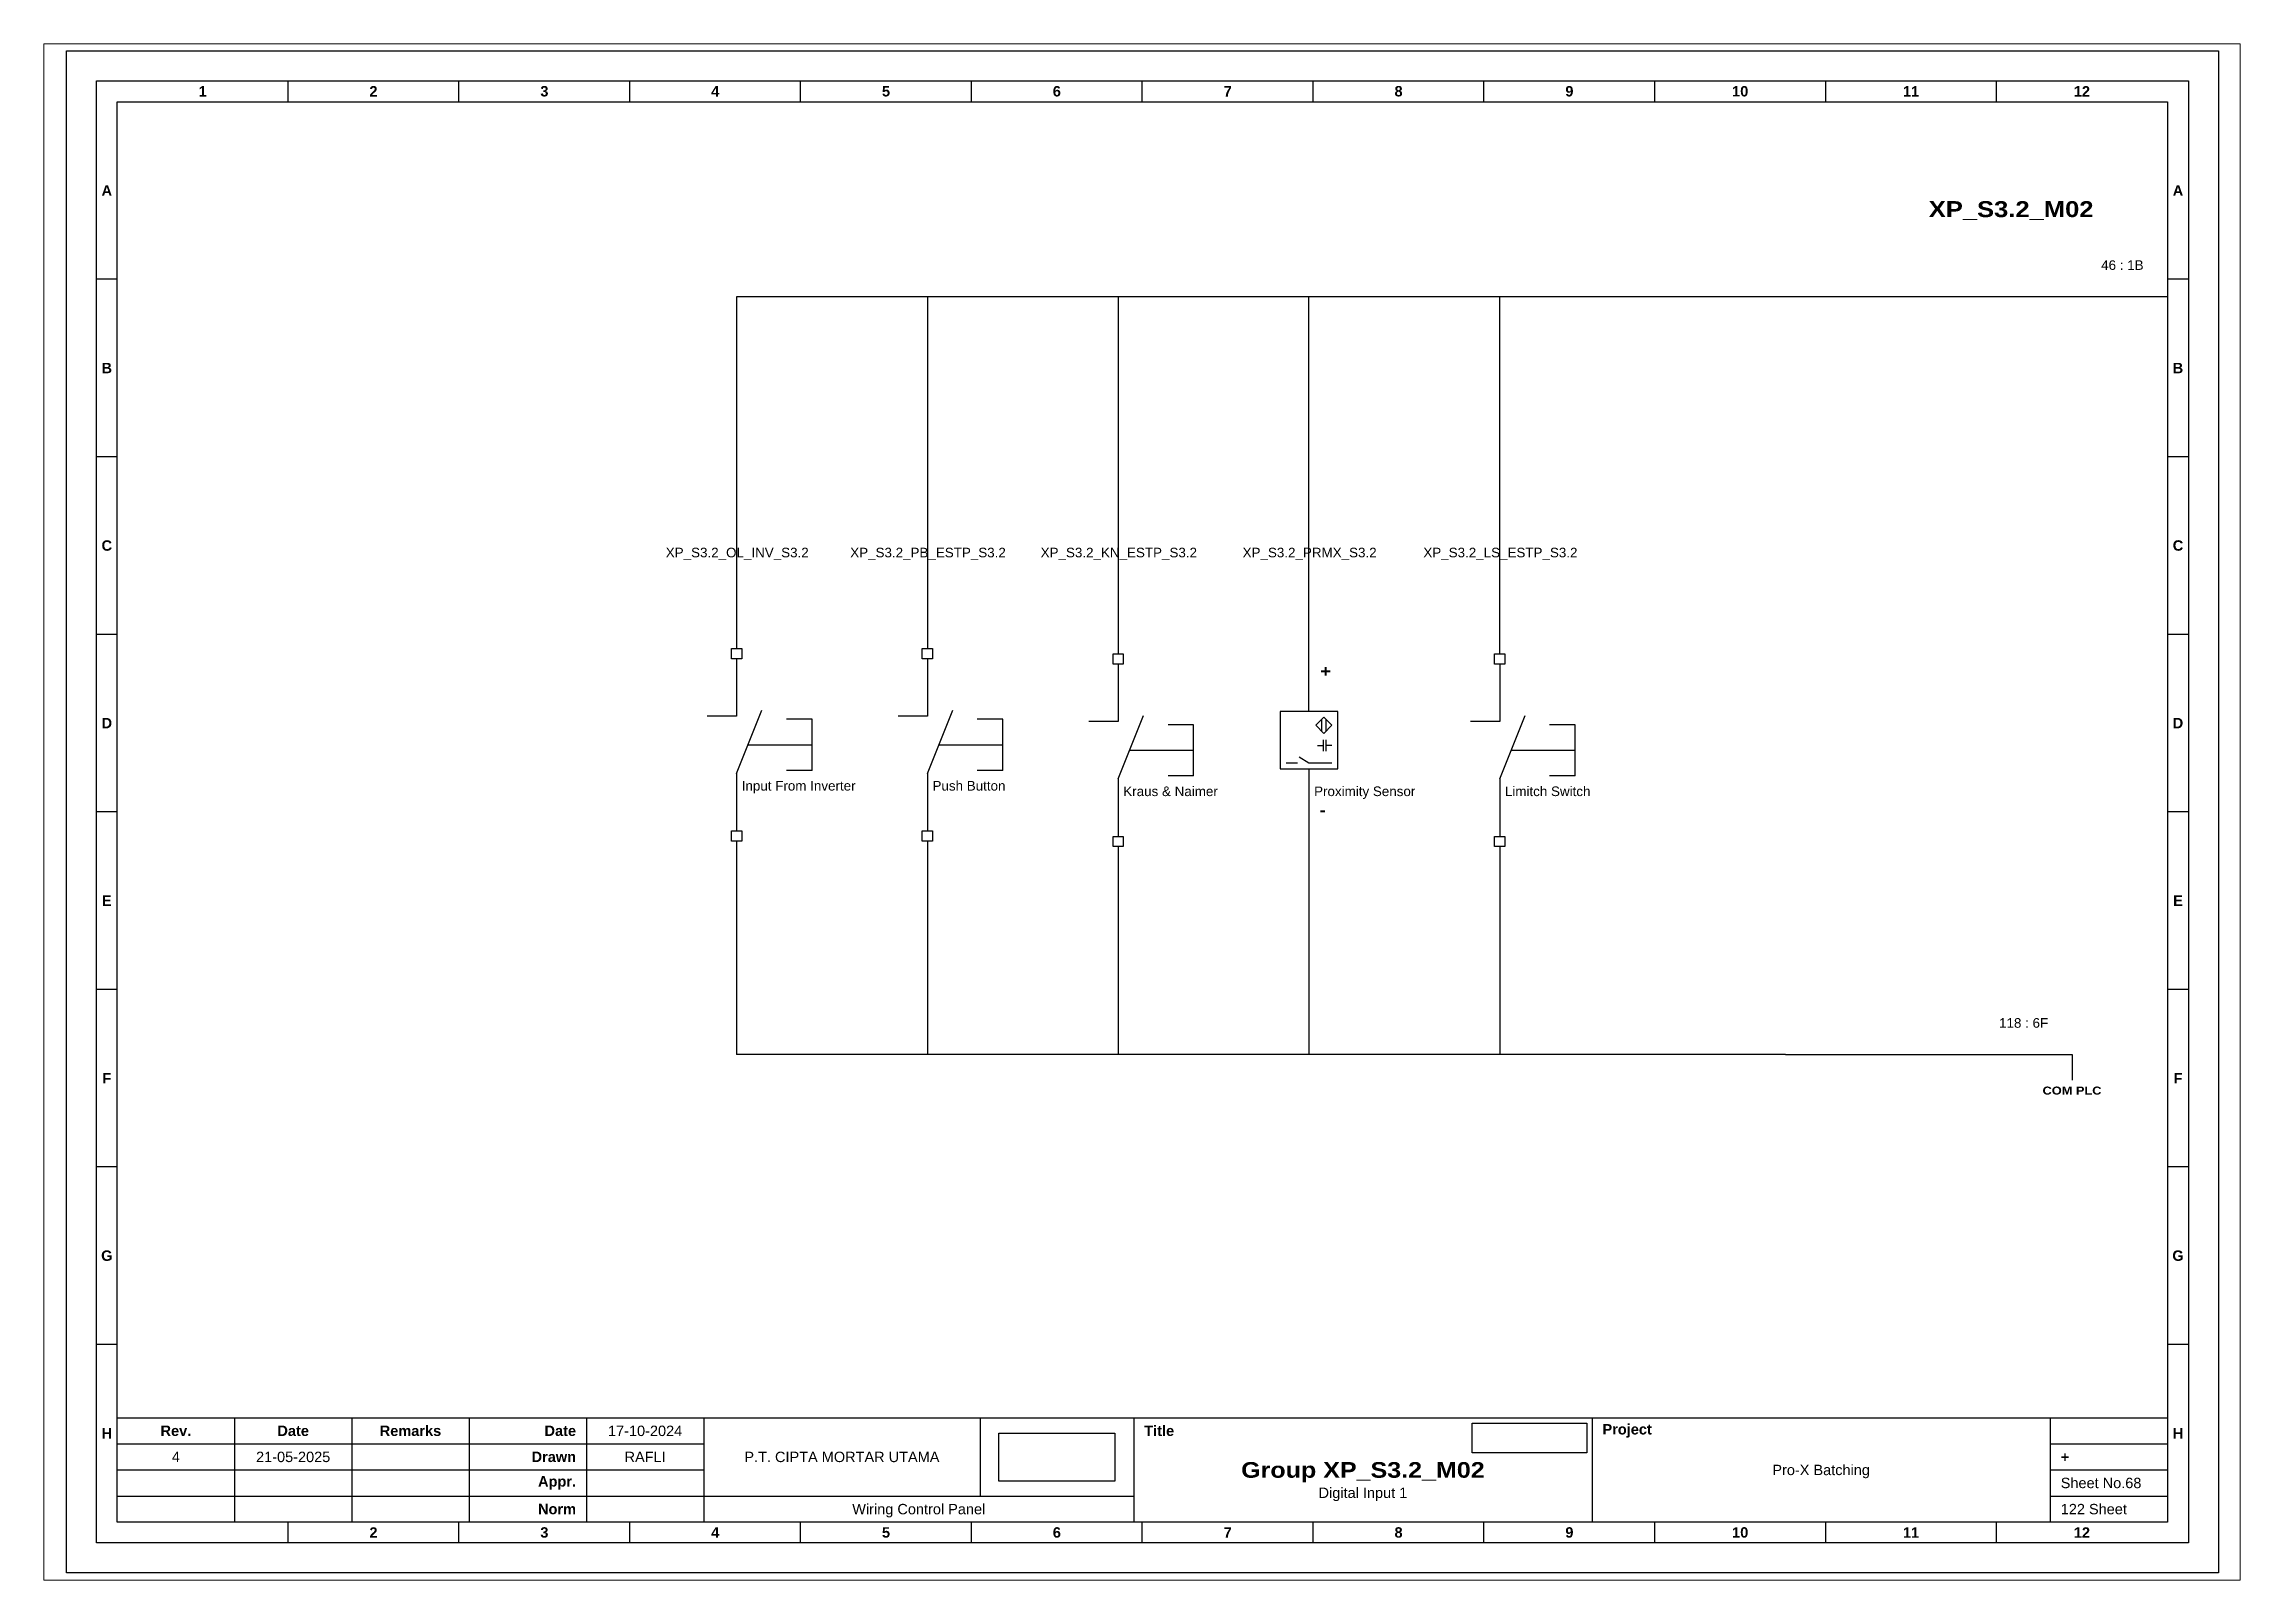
# Paper-space layout 'XP_S3.2_M02' of a CAD drawing. Header units: centimetres, sheet in millimetres. Extents: x 0 to 821, y 0 to 574.
# The model-space entities are those that its viewports show. They can reach past a viewport. Long polylines and large blocks are cut down to what shows.
import ezdxf
from ezdxf.enums import TextEntityAlignment as Align

# ---------------------------------------------------------------- set-up
doc = ezdxf.new("R2010")
doc.units = ezdxf.units.CM
doc.header["$MEASUREMENT"] = 0
doc.layers.add('MU Project Line', color=7, linetype='Continuous', lineweight=0, true_color=0xfefefe)
doc.styles.add('Bold', font='ariblk.ttf', dxfattribs={"height": 25.4})
doc.styles.get("Standard").update_dxf_attribs({"font": 'arial.ttf'})
picture_1 = doc.add_image_def('image1.png', size_in_pixel=(2048, 847))
picture_2 = doc.add_image_def('image2.png', size_in_pixel=(2092, 542))

# ---------------------------------------------------------------- blocks, each defined once
blk = doc.blocks.new('KOP MU PROJECT')
at = {"color": 6, "ltscale": 50}
for p, q in [((27.74, 184.05), (27.74, 186.66)), ((49.13, 184.05), (49.13, 186.66)), ((70.51, 184.05), (70.51, 186.66)), ((91.89, 184.05), (91.89, 186.66)), ((113.27, 184.05), (113.27, 186.66)), ((134.66, 184.05), (134.66, 186.66)), ((156.04, 184.05), (156.04, 186.66)), ((177.42, 184.05), (177.42, 186.66)), ((198.8, 184.05), (198.8, 186.66)), ((220.19, 184.05), (220.19, 186.66)), ((241.57, 184.05), (241.57, 186.66)), ((6.36, 161.84), (3.75, 161.84)), ((265.59, 161.84), (262.98, 161.84)), ((6.36, 139.63), (3.75, 139.63)), ((265.59, 139.63), (262.98, 139.63)), ((6.36, 117.42), (3.75, 117.42)), ((265.59, 117.42), (262.98, 117.42)), ((6.36, 95.22), (3.75, 95.22)), ((265.59, 95.22), (262.98, 95.22)), ((6.36, 73.01), (3.75, 73.01)), ((265.59, 73.01), (262.98, 73.01)), ((6.36, 50.8), (3.75, 50.8)), ((265.59, 50.8), (262.98, 50.8)), ((6.36, 28.59), (3.75, 28.59)), ((265.59, 28.59), (262.98, 28.59)), ((27.74, 3.75), (27.74, 6.36)), ((49.13, 3.75), (49.13, 6.36)), ((70.51, 3.75), (70.51, 6.36)), ((91.89, 3.75), (91.89, 6.36)), ((113.27, 3.75), (113.27, 6.36)), ((134.66, 3.75), (134.66, 6.36)), ((156.04, 3.75), (156.04, 6.36)), ((177.42, 3.75), (177.42, 6.36)), ((198.8, 3.75), (198.8, 6.36)), ((220.19, 3.75), (220.19, 6.36)), ((241.57, 3.75), (241.57, 6.36))]:
    blk.add_line(p, q, dxfattribs=at)
at = {"ltscale": 50}
for p, q in [((6.36, 19.41), (262.98, 19.41)), ((21.04, 19.41), (21.04, 6.36)), ((35.72, 19.41), (35.72, 6.36)), ((50.41, 19.41), (50.41, 6.36)), ((65.09, 19.41), (65.09, 6.36)), ((79.77, 19.41), (79.77, 6.36)), ((114.35, 19.41), (114.35, 9.62)), ((133.6, 19.41), (133.6, 6.36)), ((190.95, 19.41), (190.95, 6.36)), ((248.3, 19.41), (248.3, 6.36)), ((6.36, 16.15), (79.77, 16.15)), ((248.3, 16.15), (262.98, 16.15)), ((6.36, 12.89), (79.77, 12.89)), ((248.3, 12.89), (262.98, 12.89)), ((6.36, 9.62), (133.6, 9.62)), ((248.3, 9.62), (262.98, 9.62))]:
    blk.add_line(p, q, dxfattribs=at)
at = {"color": 1, "ltscale": 50}
blk.add_lwpolyline([(269.34, 0), (0, 0), (0, 190.41), (269.34, 190.41)], close=True, dxfattribs=at)
at = {"color": 6, "ltscale": 50}
for points in [[(265.59, 3.75), (3.75, 3.75), (3.75, 186.66), (265.59, 186.66)], [(262.98, 6.36), (6.36, 6.36), (6.36, 184.05), (262.98, 184.05)]]:
    blk.add_lwpolyline(points, close=True, dxfattribs=at)
at = {"ltscale": 50, "char_height": 1.305, "attachment_point": 4}
for s, width, heights, insert in [('\\pxqc;{\\fArial|b1|i0|c0|p34;1}', 21.3825, [2.51], (6.36, 185.36)), ('\\pxqc;{\\fArial|b1|i0|c0|p34;2}', 21.3825, [2.51], (27.74, 185.36)), ('\\pxqc;{\\fArial|b1|i0|c0|p34;3}', 21.3825, [2.51], (49.13, 185.36)), ('\\pxqc;{\\fArial|b1|i0|c0|p34;4}', 21.3825, [2.51], (70.51, 185.36)), ('\\pxqc;{\\fArial|b1|i0|c0|p34;5}', 21.3825, [2.51], (91.89, 185.36)), ('\\pxqc;{\\fArial|b1|i0|c0|p34;6}', 21.3825, [2.51], (113.27, 185.36)), ('\\pxqc;{\\fArial|b1|i0|c0|p34;7}', 21.3825, [2.51], (134.66, 185.36)), ('\\pxqc;{\\fArial|b1|i0|c0|p34;8}', 21.3825, [2.51], (156.04, 185.36)), ('\\pxqc;{\\fArial|b1|i0|c0|p34;9}', 21.3825, [2.51], (177.42, 185.36)), ('\\pxqc;{\\fArial|b1|i0|c0|p34;10}', 21.3825, [2.51], (198.8, 185.36)), ('\\pxqc;{\\fArial|b1|i0|c0|p34;11}', 21.3825, [2.51], (220.19, 185.36)), ('\\pxqc;{\\fArial|b1|i0|c0|p34;12}', 21.3825, [2.51], (241.57, 185.36)), ('\\pxqc;{\\fArial|b1|i0|c0|p34;A}', 2.61, [2.51], (3.75, 172.95)), ('\\pxqc;{\\fArial|b1|i0|c0|p34;A}', 2.61, [2.51], (262.98, 172.95)), ('\\pxqc;{\\fArial|b1|i0|c0|p34;B}', 2.61, [2.51], (3.75, 150.74)), ('\\pxqc;{\\fArial|b1|i0|c0|p34;B}', 2.61, [2.51], (262.98, 150.74)), ('\\pxqc;{\\fArial|b1|i0|c0|p34;C}', 2.61, [2.51], (3.75, 128.53)), ('\\pxqc;{\\fArial|b1|i0|c0|p34;C}', 2.61, [2.51], (262.98, 128.53)), ('\\pxqc;{\\fArial|b1|i0|c0|p34;D}', 2.61, [2.51], (3.75, 106.32)), ('\\pxqc;{\\fArial|b1|i0|c0|p34;D}', 2.61, [2.51], (262.98, 106.32)), ('\\pxqc;{\\fArial|b1|i0|c0|p34;E}', 2.61, [2.51], (3.75, 84.11)), ('\\pxqc;{\\fArial|b1|i0|c0|p34;E}', 2.61, [2.51], (262.98, 84.11)), ('\\pxqc;{\\fArial|b1|i0|c0|p34;F}', 2.61, [2.51], (3.75, 61.9)), ('\\pxqc;{\\fArial|b1|i0|c0|p34;F}', 2.61, [2.51], (262.98, 61.9)), ('\\pxqc;{\\fArial|b1|i0|c0|p34;G}', 2.61, [2.51], (3.75, 39.69)), ('\\pxqc;{\\fArial|b1|i0|c0|p34;G}', 2.61, [2.51], (262.98, 39.69)), ('\\pxqc;{\\fArial|b1|i0|c0|p34;H}', 2.61, [2.51], (3.75, 17.47)), ('\\pxqc;{\\fArial|b1|i0|c0|p34;Rev.}', 14.6811, [2.88], (6.36, 17.78)), ('\\pxqc;{\\fArial|b1|i0|c0|p34;Date}', 14.6811, [2.88], (21.04, 17.78)), ('\\pxqc;{\\fArial|b1|i0|c0|p34;Remarks}', 14.6811, [2.88], (35.72, 17.78)), ('\\pxqr;{\\fArial|b1|i0|c0|p34;Date}', 13.3761, [2.88], (50.41, 17.78)), ('\\pxql;{\\fArial|b1|i0|c0|p34;Title}', 50.2419, [2.88], (134.9, 17.78)), ('\\pxql;{\\fArial|b1|i0|c0|p34;Project}', 50.2419, [2.88], (192.25, 17.78)), ('\\pxqc;{\\fArial|b1|i0|c0|p34;H}', 2.61, [2.51], (262.98, 17.47)), ('\\pxqr;{\\fArial|b1|i0|c0|p34;Drawn}', 13.3761, [2.88], (50.41, 14.52)), ('\\pxql;{\\fArial|b1|i0|c0|p34;+}', 14.6811, [2.88], (249.61, 14.52)), ('\\pxqr;{\\fArial|b1|i0|c0|p34;Appr.}', 13.3761, [2.88], (50.41, 11.26)), ('\\pxqr;{\\fArial|b1|i0|c0|p34;Norm}', 13.3761, [2.88], (50.41, 7.99)), ('\\pxqc;{\\fArial|b1|i0|c0|p34;2}', 21.3825, [2.51], (27.74, 5.06)), ('\\pxqc;{\\fArial|b1|i0|c0|p34;3}', 21.3825, [2.51], (49.13, 5.06)), ('\\pxqc;{\\fArial|b1|i0|c0|p34;4}', 21.3825, [2.51], (70.51, 5.06)), ('\\pxqc;{\\fArial|b1|i0|c0|p34;5}', 21.3825, [2.51], (91.89, 5.06)), ('\\pxqc;{\\fArial|b1|i0|c0|p34;6}', 21.3825, [2.51], (113.27, 5.06)), ('\\pxqc;{\\fArial|b1|i0|c0|p34;7}', 21.3825, [2.51], (134.66, 5.06)), ('\\pxqc;{\\fArial|b1|i0|c0|p34;8}', 21.3825, [2.51], (156.04, 5.06)), ('\\pxqc;{\\fArial|b1|i0|c0|p34;9}', 21.3825, [2.51], (177.42, 5.06)), ('\\pxqc;{\\fArial|b1|i0|c0|p34;10}', 21.3825, [2.51], (198.8, 5.06)), ('\\pxqc;{\\fArial|b1|i0|c0|p34;11}', 21.3825, [2.51], (220.19, 5.06)), ('\\pxqc;{\\fArial|b1|i0|c0|p34;12}', 21.3825, [2.51], (241.57, 5.06))]:
    blk.add_mtext_dynamic_manual_height_columns(s, width=width, gutter_width=0.0326, heights=heights, dxfattribs=dict(at, insert=insert))
at = {"ltscale": 50}
for tag, p in [('DATECREATED', (72.43, 17.78)), ('REV', (13.7, 14.52)), ('REVDATE', (28.38, 14.52)), ('REMARKS', (43.06, 14.52)), ('DRAWN', (72.43, 14.52)), ('COMPANY', (97.06, 14.52)), ('APPR', (72.43, 11.26)), ('PROJECT', (219.62, 12.89)), ('NORM', (72.43, 7.99)), ('DRAWINGCATEGORY', (106.68, 7.99)), ('DESCRIPTION', (162.27, 10.03))]:
    blk.add_attdef(tag, text='', height=1.3, dxfattribs=at).set_placement(p, align=Align.MIDDLE_CENTER)
at = {"ltscale": 50, "style": 'Bold'}
blk.add_attdef('TITLE', text='', height=1.96, dxfattribs=at).set_placement((162.27, 12.89), align=Align.MIDDLE_CENTER)
at = {"ltscale": 50}
for tag, p in [('SHEETNUMBER', (249.61, 11.26)), ('TOTALSHEET', (249.61, 7.99))]:
    blk.add_attdef(tag, text='', height=1.3, dxfattribs=at).set_placement(p, align=Align.MIDDLE_LEFT)
image = blk.add_image(picture_1, insert=(116.72, 11.48), size_in_units=(14.5, 6), dxfattribs=at)
image.dxf.flags = 15
image = blk.add_image(picture_2, insert=(175.94, 15.04), size_in_units=(14.36, 3.72), dxfattribs=at)
image.dxf.flags = 15

msp = doc.modelspace()

# ---------------------------------------------------------------- linework, layer by layer
at = {"color": 146, "ltscale": 50, "true_color": 0x105689}
for p, q in [((1981.26, 2147.32), (1957.38, 2147.32)), ((1957.38, 2147.32), (1957.38, 2103.32)), ((1981.26, 2147.32), (1981.26, 2103.32)), ((1993.2, 2147.32), (1981.26, 2147.32)), ((2017.08, 2147.32), (1993.2, 2147.32)), ((2005.14, 2147.32), (2005.14, 2102.63)), ((2040.96, 2147.32), (2017.08, 2147.32)), ((2029.02, 2102.63), (2029.02, 2147.32)), ((2064.84, 2147.32), (2040.96, 2147.32)), ((2052.9, 2102.63), (2052.9, 2147.32)), ((2088.72, 2147.32), (2064.84, 2147.32)), ((2112.6, 2147.32), (2088.72, 2147.32)), ((2136.48, 2147.32), (2112.6, 2147.32)), ((2029.02, 2081.09), (2029.02, 2052.51)), ((1957.38, 2079.22), (1957.38, 2052.51)), ((1981.26, 2079.22), (1981.26, 2052.51)), ((2005.14, 2078.53), (2005.14, 2052.51)), ((2052.9, 2078.53), (2052.9, 2052.51)), ((1981.26, 2052.51), (1957.38, 2052.51)), ((1993.08, 2052.51), (1981.1, 2052.51)), ((2040.88, 2052.51), (1993.08, 2052.51)), ((2088.68, 2052.51), (2040.88, 2052.51)), ((2040.88, 2052.51), (2040.88, 2052.51)), ((2088.68, 2052.51), (2124.54, 2052.51)), ((2124.54, 2052.51), (2124.54, 2049.31))]:
    msp.add_line(p, q, dxfattribs=at)
at = {"ltscale": 50}
for p, q in [((1957.38, 2102.04), (1957.38, 2094.86)), ((1981.26, 2102.04), (1981.26, 2094.86)), ((2005.14, 2101.35), (2005.14, 2094.17)), ((2029.02, 2095.45), (2029.02, 2102.63)), ((2052.9, 2101.35), (2052.9, 2094.17)), ((2030.1, 2091.18), (2030.82, 2091.18)), ((2031.89, 2091.18), (2031.18, 2091.18)), ((1957.38, 2087.68), (1957.38, 2080.5)), ((1981.26, 2087.68), (1981.26, 2080.5)), ((2005.14, 2086.99), (2005.14, 2079.81)), ((2027.59, 2088.99), (2026.15, 2088.99)), ((2029.02, 2088.27), (2029.02, 2081.09)), ((2052.9, 2086.99), (2052.9, 2079.81))]:
    msp.add_line(p, q, dxfattribs=at)
at = {"ltscale": 500}
for p, q in [((1957.38, 2094.86), (1953.71, 2094.86)), ((1957.38, 2087.68), (1960.55, 2095.6)), ((1981.26, 2094.86), (1977.59, 2094.86)), ((1981.26, 2087.68), (1984.43, 2095.6)), ((2005.14, 2086.99), (2008.31, 2094.92)), ((2052.9, 2086.99), (2056.07, 2094.92)), ((1966.82, 2094.47), (1963.62, 2094.47)), ((1966.82, 2088.07), (1966.82, 2094.47)), ((1990.7, 2094.47), (1987.5, 2094.47)), ((1990.7, 2088.07), (1990.7, 2094.47)), ((2005.14, 2094.17), (2001.47, 2094.17)), ((2014.58, 2093.78), (2011.38, 2093.78)), ((2014.58, 2087.38), (2014.58, 2093.78)), ((2052.9, 2094.17), (2049.23, 2094.17)), ((2062.34, 2093.78), (2059.14, 2093.78)), ((2062.34, 2087.38), (2062.34, 2093.78)), ((1958.82, 2091.27), (1966.82, 2091.27)), ((1982.7, 2091.27), (1990.7, 2091.27)), ((2006.58, 2090.58), (2014.58, 2090.58)), ((2054.34, 2090.58), (2062.34, 2090.58)), ((1966.82, 2088.07), (1963.62, 2088.07)), ((1990.7, 2088.07), (1987.5, 2088.07)), ((2014.58, 2087.38), (2011.38, 2087.38)), ((2062.34, 2087.38), (2059.14, 2087.38))]:
    msp.add_line(p, q, dxfattribs=at)
for points in [[(1958.02, 2102.04), (1956.74, 2102.04), (1956.74, 2103.32), (1958.02, 2103.32)], [(1981.9, 2102.04), (1980.62, 2102.04), (1980.62, 2103.32), (1981.9, 2103.32)], [(2005.78, 2101.35), (2004.5, 2101.35), (2004.5, 2102.63), (2005.78, 2102.63)], [(2053.54, 2101.35), (2052.26, 2101.35), (2052.26, 2102.63), (2053.54, 2102.63)], [(1958.02, 2079.22), (1956.74, 2079.22), (1956.74, 2080.5), (1958.02, 2080.5)], [(1981.9, 2079.22), (1980.62, 2079.22), (1980.62, 2080.5), (1981.9, 2080.5)], [(2005.78, 2078.53), (2004.5, 2078.53), (2004.5, 2079.81), (2005.78, 2079.81)], [(2053.54, 2078.53), (2052.26, 2078.53), (2052.26, 2079.81), (2053.54, 2079.81)]]:
    msp.add_lwpolyline(points, close=True, dxfattribs=at)
at = {"ltscale": 50}
for points in [[(2032.61, 2095.45), (2025.43, 2095.45), (2025.43, 2088.27), (2032.61, 2088.27)], [(2030.88, 2092.7), (2031.89, 2093.72), (2030.88, 2094.74), (2029.86, 2093.72)]]:
    msp.add_lwpolyline(points, close=True, dxfattribs=at)
for points in [[(2030.59, 2094.45), (2030.59, 2092.99)], [(2030.82, 2090.47), (2030.82, 2091.18), (2030.82, 2091.9)], [(2031.17, 2092.99), (2031.17, 2094.45)], [(2031.18, 2090.47), (2031.18, 2091.18), (2031.18, 2091.9)], [(2031.89, 2088.99), (2029.02, 2088.99), (2027.78, 2089.71)]]:
    msp.add_lwpolyline(points, dxfattribs=at)

# ---------------------------------------------------------------- block references
msp.add_blockref('KOP MU PROJECT', (1873.5, 1987.66)).add_auto_attribs({'DESCRIPTION': 'Digital Input 1', 'TITLE': 'Group XP_S3.2_M02', 'PROJECT': 'Pro-X Batching', 'COMPANY': 'P.T. CIPTA MORTAR UTAMA', 'DRAWINGCATEGORY': 'Wiring Control Panel', 'DRAWN': 'RAFLI', 'DATECREATED': '17-10-2024', 'REVDATE': '21-05-2025', 'REV': '4', 'SHEETNUMBER': 'Sheet No.68', 'TOTALSHEET': '122 Sheet'})

# ---------------------------------------------------------------- texts
at = {"ltscale": 500, "style": 'Bold'}
msp.add_text('XP_S3.2_M02', height=2, dxfattribs=at).set_placement((2106.59, 2157.28))
at = {"ltscale": 500}
for s, p in [('46 : 1B', (2133.48, 2150.32, -2)), ('118 : 6F', (2121.54, 2055.51))]:
    msp.add_text(s, height=1.2, dxfattribs=at).set_placement(p, align=Align.BOTTOM_RIGHT)
at = {"ltscale": 50}
for s, p in [('XP_S3.2_OL_INV_S3.2', (1957.46, 2115.32)), ('XP_S3.2_PB_ESTP_S3.2', (1981.34, 2115.32)), ('XP_S3.2_KN_ESTP_S3.2', (2005.22, 2115.32)), ('XP_S3.2_PRMX_S3.2', (2029.1, 2115.32)), ('XP_S3.2_LS_ESTP_S3.2', (2052.98, 2115.32))]:
    msp.add_text(s, height=1.2, dxfattribs=at).set_placement(p, align=Align.MIDDLE_CENTER)
at = {"ltscale": 500, "style": 'Bold'}
msp.add_text('+', height=1.44, dxfattribs=at).set_placement((2031.79, 2101.2), align=Align.TOP_RIGHT)
at = {"ltscale": 50}
for s, p in [('Input From Inverter', (1958.02, 2085.18)), ('Push Button', (1981.9, 2085.18)), ('Kraus & Naimer', (2005.78, 2084.49)), ('Proximity Sensor', (2029.66, 2084.49)), ('Limitch Switch', (2053.54, 2084.49))]:
    msp.add_text(s, height=1.2, dxfattribs=at).set_placement(p, align=Align.BOTTOM_LEFT)
at = {"ltscale": 500, "style": 'Bold'}
msp.add_text('-', height=1.44, dxfattribs=at).set_placement((2031.13, 2081.96), align=Align.BOTTOM_RIGHT)
at = {"ltscale": 50, "style": 'Bold'}
msp.add_text('COM PLC', height=1, dxfattribs=at).set_placement((2124.52, 2048.51), align=Align.TOP_CENTER)

psp = doc.layouts.new('XP_S3.2_M02')

# ---------------------------------------------------------------- viewports
at = {"layer": 'MU Project Line', "ltscale": 50}
psp.add_viewport(center=(410.5, 287), size=(820.98, 573.9883), view_center_point=(2008.12, 2082.86), view_height=192.1763, dxfattribs=at)

doc.saveas('drawing.dxf')
